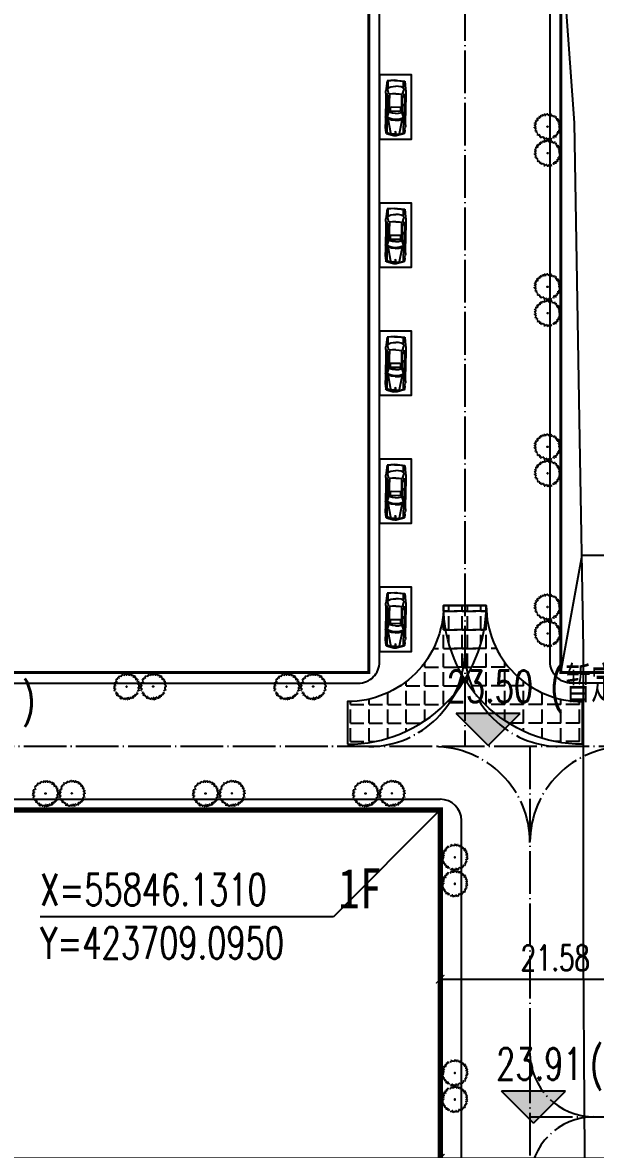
# Model space of a CAD drawing. Header units: millimetres. Extents: x 423323 to 424695, y 55333 to 56284.
# Drawn here: x 423669.9 to 423723.7, y 55814.3 to 55919.9 of the extents above; entities that cross this region are included whole.
import ezdxf

# ---------------------------------------------------------------- set-up
doc = ezdxf.new("R2010")
doc.units = ezdxf.units.MM
doc.header["$LTSCALE"] = 1000
doc.linetypes.add('DOTE', pattern=[2.42, 2, -0.2, 0.02, -0.2])
for name, color, linetype in [('A绿-1', 82, 'Continuous'), ('DIM_COOR', 3, 'Continuous'), ('DIM_ELEV', 3, 'Continuous'), ('PUB_DIM', 3, 'Continuous'), ('PUB_TEXT', 7, 'Continuous'), ('地形图', 252, 'Continuous'), ('道路', 4, 'Continuous'), ('道路中心线', 1, 'DOTE'), ('道路线', 142, 'Continuous')]:
    doc.layers.add(name, color=color, linetype=linetype)
doc.styles.add('_TCH_DIM', font='SIMPLEX', dxfattribs={"bigfont": 'GBCBIG'})
doc.styles.add('_TCH_DIM_T3', font='SIMPLEX', dxfattribs={"width": 0.705882, "bigfont": 'GBCBIG'})
doc.styles.add('黑体', font='simhei.ttf', dxfattribs={"width": 0.8, "height": 3.5})
doc.dimstyles.new('_TCH_ARCH_M_M&&1', dxfattribs={"dimtxt": 2.38, "dimasz": 0.8, "dimexe": 2, "dimexo": 2.4, "dimgap": 0.8, "dimtad": 1, "dimzin": 0, "dimdsep": 46, "dimtxsty": '_TCH_DIM_T3', "dimblk": 'ARCHTICK', "dimcen": 0.09, "dimclrt": 7, "dimazin": 2, "dimtfac": 1, "dimtdec": 0, "dimtix": 1, "dimtmove": 2, "dimatfit": 3, "dimfxl": 0, "dimtolj": 1, "dimtzin": 0, "dimarcsym": 0})

# ---------------------------------------------------------------- blocks, each defined once
blk = doc.blocks.new('004')
at = {"layer": 'A绿-1', "color": 0}
for p, q in [((-354, 971), (-440, 997)), ((-440, 997), (-401, 899)), ((-283, 860), (-354, 971)), ((-276, 925), (-283, 860)), ((-244, 925), (-276, 925)), ((-205, 1023), (-268, 997)), ((-268, 997), (-244, 925)), ((-182, 945), (-205, 1023)), ((-134, 964), (-182, 945)), ((70, 1036), (-9, 1030)), ((-9, 1030), (-9, 991)), ((70, 977), (70, 1036)), ((93, 938), (70, 977)), ((132, 906), (93, 938)), ((179, 1023), (132, 906)), ((250, 1017), (179, 1023)), ((266, 945), (250, 1017)), ((321, 912), (266, 945)), ((360, 945), (321, 977)), ((321, 977), (321, 912)), ((360, 847), (360, 945)), ((-1068, 284), (-1052, 317)), ((-942, 226), (-1068, 284)), ((-1060, 128), (-1052, 186)), ((-966, 56), (-1060, 128)), ((-1052, 317), (-911, 278)), ((-1052, 186), (-950, 121)), ((-1052, -69), (-1052, 3)), ((-1052, 3), (-966, -3)), ((-982, 428), (-966, 461)), ((-927, 415), (-982, 428)), ((-966, 461), (-864, 454)), ((-966, -3), (-966, 56)), ((-950, 121), (-942, 226)), ((-942, 369), (-927, 415)), ((-887, 324), (-942, 369)), ((-911, 278), (-887, 324)), ((-872, 605), (-895, 533)), ((-895, 533), (-864, 481)), ((-825, 585), (-872, 605)), ((-864, 454), (-840, 461)), ((-793, 644), (-825, 585)), ((-762, 716), (-809, 677)), ((-809, 677), (-793, 644)), ((-699, 834), (-770, 749)), ((-770, 749), (-723, 742)), ((-723, 651), (-762, 716)), ((-723, 742), (-691, 683)), ((-691, 683), (-723, 651)), ((-691, 762), (-699, 834)), ((-534, 794), (-691, 762)), ((-511, 892), (-605, 840)), ((-605, 840), (-534, 794)), ((-456, 866), (-511, 892)), ((-401, 899), (-456, 866)), ((399, 814), (360, 847)), ((438, 853), (399, 814)), ((478, 827), (438, 853)), ((525, 879), (478, 827)), ((564, 847), (525, 879)), ((532, 768), (564, 847)), ((572, 703), (532, 768)), ((564, 670), (572, 703)), ((595, 638), (564, 670)), ((658, 664), (595, 638)), ((697, 618), (658, 664)), ((744, 670), (697, 618)), ((783, 605), (744, 670)), ((791, 481), (783, 605)), ((830, 500), (791, 481)), ((807, 409), (870, 487)), ((838, 343), (807, 409)), ((870, 487), (830, 500)), ((932, 363), (838, 343)), ((932, 200), (885, 200)), ((885, 200), (909, 160)), ((925, 101), (901, 69)), ((901, 69), (972, 16)), ((909, 278), (964, 311)), ((932, 232), (909, 278)), ((909, 160), (972, 160)), ((972, 160), (925, 101)), ((964, 311), (932, 363)), ((972, 16), (972, -69)), ((-1044, -154), (-1068, -193)), ((-1068, -193), (-1029, -219)), ((-989, -108), (-1052, -69)), ((-982, -173), (-1044, -154)), ((-1029, -219), (-1005, -166)), ((-1013, -278), (-989, -258)), ((-997, -310), (-1013, -278)), ((-919, -356), (-997, -310)), ((-974, -173), (-989, -108)), ((-989, -258), (-950, -278)), ((-934, -180), (-974, -173)), ((-950, -278), (-927, -251)), ((-942, -526), (-927, -480)), ((-864, -500), (-942, -526)), ((-927, -251), (-934, -180)), ((-927, -480), (-887, -441)), ((-887, -441), (-919, -356)), ((-887, -585), (-840, -533)), ((-848, -644), (-887, -585)), ((-840, -533), (-864, -500)), ((-801, -585), (-848, -644)), ((-762, -618), (-801, -585)), ((-636, -729), (-715, -657)), ((-683, -788), (-636, -729)), ((-629, -853), (-683, -788)), ((-574, -801), (-629, -853)), ((-401, -853), (-574, -801)), ((-425, -944), (-401, -853)), ((297, -833), (274, -918)), ((328, -912), (297, -833)), ((383, -892), (360, -918)), ((407, -866), (383, -892)), ((438, -873), (407, -866)), ((423, -886), (438, -873)), ((454, -918), (423, -886)), ((470, -807), (446, -801)), ((446, -801), (485, -853)), ((564, -853), (454, -918)), ((509, -794), (470, -807)), ((485, -853), (548, -833)), ((556, -735), (493, -761)), ((493, -761), (509, -794)), ((548, -833), (564, -853)), ((650, -794), (556, -735)), ((674, -761), (650, -794)), ((705, -637), (666, -683)), ((666, -683), (674, -761)), ((760, -650), (705, -637)), ((783, -618), (760, -650)), ((776, -513), (768, -552)), ((768, -552), (830, -585)), ((799, -448), (776, -513)), ((807, -618), (783, -618)), ((815, -493), (799, -448)), ((830, -585), (807, -618)), ((862, -474), (815, -493)), ((870, -278), (846, -336)), ((846, -336), (885, -435)), ((885, -435), (862, -474)), ((948, -310), (870, -278)), ((972, -69), (901, -95)), ((901, -95), (901, -180)), ((901, -180), (948, -219)), ((948, -219), (972, -271)), ((972, -271), (948, -310)), ((-385, -964), (-425, -944)), ((-338, -944), (-385, -964)), ((-299, -944), (-338, -944)), ((-260, -1010), (-299, -944)), ((-229, -912), (-260, -1010)), ((-182, -912), (-229, -912)), ((-189, -1010), (-182, -912)), ((-127, -1023), (-189, -1010)), ((-119, -938), (-127, -1023)), ((-56, -958), (-119, -938)), ((-56, -1010), (-56, -958)), ((-17, -997), (-56, -1010)), ((70, -1016), (-17, -997)), ((109, -925), (70, -951)), ((70, -951), (70, -1016)), ((132, -1023), (109, -925)), ((195, -997), (132, -1023)), ((226, -944), (164, -944)), ((164, -944), (195, -997)), ((250, -984), (226, -944)), ((297, -964), (250, -984)), ((274, -918), (297, -964)), ((360, -918), (328, -912))]:
    blk.add_line(p, q, dxfattribs=at)
blk.add_circle((-32, 10), 31.3, dxfattribs=at)
blk = doc.blocks.new('_ArchTick')
at = {"color": 0, "linetype": 'ByBlock', "const_width": 0.15}
blk.add_lwpolyline([(-0.5, -0.5), (0.5, 0.5)], dxfattribs=at)
blk = doc.blocks.new('*D81')
at = {"layer": 'Defpoints', "color": 0}
for p in [(423709.1, 55813.5), (423545.81, 55805.87), (423709.1, 55805.87)]:
    blk.add_point(p, dxfattribs=at)
at = {"layer": 'PUB_DIM', "color": 0, "lineweight": -2}
for p, q in [((423545.81, 55808.27), (423545.81, 55815.5)), ((423709.1, 55808.27), (423709.1, 55815.5)), ((423545.81, 55813.5), (423709.1, 55813.5))]:
    blk.add_line(p, q, dxfattribs=at)
at = {"layer": 'PUB_DIM', "color": 0, "lineweight": -2, "xscale": 0.8, "yscale": 0.8, "zscale": 0.8, "rotation": 180}
blk.add_blockref('_ArchTick', (423545.81, 55813.5), dxfattribs=at)
at = {"layer": 'PUB_DIM', "color": 0, "lineweight": -2, "xscale": 0.8, "yscale": 0.8, "zscale": 0.8}
blk.add_blockref('_ArchTick', (423709.1, 55813.5), dxfattribs=at)
at = {"layer": 'PUB_DIM', "color": 7, "insert": (423627.45, 55815.49), "char_height": 2.38, "attachment_point": 5, "style": '_TCH_DIM_T3'}
blk.add_mtext('\\A1;163.28', dxfattribs=at)
blk = doc.blocks.new('*D82')
at = {"layer": 'Defpoints', "color": 0}
for p in [(423795.01, 55813.5), (423709.1, 55805.87), (423795.01, 55805.87)]:
    blk.add_point(p, dxfattribs=at)
at = {"layer": 'PUB_DIM', "color": 0, "lineweight": -2}
for p, q in [((423709.1, 55808.27), (423709.1, 55815.5)), ((423795.01, 55808.27), (423795.01, 55815.5)), ((423709.1, 55813.5), (423795.01, 55813.5))]:
    blk.add_line(p, q, dxfattribs=at)
at = {"layer": 'PUB_DIM', "color": 0, "lineweight": -2, "xscale": 0.8, "yscale": 0.8, "zscale": 0.8, "rotation": 180}
blk.add_blockref('_ArchTick', (423709.1, 55813.5), dxfattribs=at)
at = {"layer": 'PUB_DIM', "color": 0, "lineweight": -2, "xscale": 0.8, "yscale": 0.8, "zscale": 0.8}
blk.add_blockref('_ArchTick', (423795.01, 55813.5), dxfattribs=at)
at = {"layer": 'PUB_DIM', "color": 7, "insert": (423752.05, 55815.49), "char_height": 2.38, "attachment_point": 5, "style": '_TCH_DIM_T3'}
blk.add_mtext('\\A1;85.92', dxfattribs=at)
blk = doc.blocks.new('*D97')
at = {"layer": 'Defpoints', "color": 0}
for p in [(423730.67, 55830.28), (423709.1, 55826.67), (423730.67, 55826.67)]:
    blk.add_point(p, dxfattribs=at)
at = {"layer": 'PUB_DIM', "color": 0, "lineweight": -2}
for p, q in [((423709.1, 55829.07), (423709.1, 55832.28)), ((423730.67, 55829.07), (423730.67, 55832.28)), ((423709.1, 55830.28), (423730.67, 55830.28))]:
    blk.add_line(p, q, dxfattribs=at)
at = {"layer": 'PUB_DIM', "color": 0, "lineweight": -2, "xscale": 0.8, "yscale": 0.8, "zscale": 0.8, "rotation": 180}
blk.add_blockref('_ArchTick', (423709.1, 55830.28), dxfattribs=at)
at = {"layer": 'PUB_DIM', "color": 0, "lineweight": -2, "xscale": 0.8, "yscale": 0.8, "zscale": 0.8}
blk.add_blockref('_ArchTick', (423730.67, 55830.28), dxfattribs=at)
at = {"layer": 'PUB_DIM', "color": 7, "insert": (423719.88, 55832.27), "char_height": 2.38, "attachment_point": 5, "style": '_TCH_DIM_T3'}
blk.add_mtext('\\A1;21.58', dxfattribs=at)
blk = doc.blocks.new('$plan$00001328')
at = {"layer": '道路线'}
for p, q in [((-2279, 116), (-2219, 807)), ((-2254, 116), (-2194, 806)), ((-2219, 807), (-1493, 889)), ((-1551, 693), (-2199, 695)), ((-1707, 230), (-1717, -16)), ((-1667, 459), (-1707, 230)), ((-1551, 693), (-1667, 459)), ((-1508, 707), (-1562, 671)), ((-1493, 889), (-1285, 919)), ((-979, 619), (-1374, 729)), ((-1053, 923), (-878, 906)), ((-1023, 812), (1078, 831)), ((-582, 620), (-1023, 812)), ((-1019, -34), (-1015, 284)), ((-1015, 284), (-979, 619)), ((626, 562), (-988, 538)), ((-878, 906), (1645, 899)), ((6, 627), (-582, 620)), ((-21, 822), (6, 627)), ((116, 823), (74, 627)), ((623, 633), (74, 627)), ((223, 404), (223, -456)), ((586, 444), (263, 444)), ((1224, 895), (623, 633)), ((1249, 767), (626, 562)), ((626, -456), (626, 404)), ((810, 258), (722, 594)), ((822, -38), (810, 258)), ((1370, 583), (1207, 751)), ((2643, 745), (1249, 767)), ((2844, 342), (1302, 653)), ((1448, 334), (1370, 583)), ((1469, -41), (1448, 334)), ((1645, 899), (2034, 915)), ((2034, 915), (2086, 904)), ((2427, 855), (2086, 904)), ((2367, 864), (2369, 870)), ((2369, 870), (2650, 842)), ((2604, 806), (2427, 855)), ((2787, 351), (2640, 772)), ((2720, 782), (2894, 148)), ((2762, 16), (2740, 362)), ((2816, 347), (2866, 112)), ((-2279, -163), (-2219, -855)), ((-2254, -163), (-2194, -854)), ((-2219, -855), (-1493, -937)), ((-1551, -741), (-2199, -743)), ((-1706, -277), (-1717, -32)), ((-1667, -507), (-1707, -277)), ((-1551, -741), (-1667, -507)), ((-1508, -755), (-1562, -719)), ((-1493, -937), (-1285, -966)), ((-1374, -776), (-1374, -777)), ((-979, -667), (-1371, -776)), ((-1053, -971), (-878, -954)), ((-582, -668), (-1023, -860)), ((-1023, -860), (1078, -879)), ((-1019, -14), (-1015, -332)), ((-1015, -332), (-979, -667)), ((626, -610), (-988, -585)), ((-878, -954), (1645, -947)), ((8, -674), (-582, -668)), ((-17, -869), (8, -674)), ((623, -681), (73, -675)), ((111, -870), (73, -675)), ((263, -496), (586, -496)), ((1224, -943), (623, -681)), ((1249, -815), (626, -610)), ((810, -306), (722, -641)), ((822, -10), (810, -306)), ((1370, -631), (1207, -799)), ((2643, -793), (1249, -815)), ((2844, -390), (1302, -701)), ((1448, -382), (1370, -630)), ((1469, -7), (1448, -382)), ((1645, -947), (2034, -963)), ((2034, -963), (2086, -952)), ((2427, -903), (2086, -952)), ((2367, -911), (2369, -918)), ((2369, -918), (2650, -889)), ((2604, -854), (2427, -903)), ((2787, -399), (2640, -820)), ((2720, -830), (2894, -195)), ((2762, -64), (2740, -410)), ((2816, -395), (2866, -160))]:
    blk.add_line(p, q, dxfattribs=at)
blk.add_circle((2608, -21), 62.7, dxfattribs=at)
for centre, radius, start, end in [((-665, -24), 1620, 175.05924, 184.94076), ((-640, -24), 1620, 175.05924, 184.94076), ((-1418, 573), 162, 74.46936, 123.73593), ((-1148, -44), 972, 84.37428, 98.07159), ((263, 404), 40, 90, 180), ((586, 404), 40, 0, 90), ((-191, -40), 1591, 331.45596, 29.52266), ((2589, 754), 54, 19.21062, 74.51383), ((2642, 761), 81, 15.33853, 84.1898), ((2115, -24), 648, 356.47351, 3.52649), ((2233, -24), 648, 347.90524, 12.09476), ((2269, -24), 648, 344.66147, 15.33853), ((-1418, -621), 162, 236.26405, 286.81983), ((-1148, -4), 972, 261.92841, 275.62572), ((263, -456), 40, 180, 270), ((586, -456), 40, 270, 0), ((2589, -802), 54, 285.48617, 340.78938), ((2642, -809), 81, 275.8102, 344.66147)]:
    blk.add_arc(centre, radius, start, end, dxfattribs=at)

msp = doc.modelspace()

# ---------------------------------------------------------------- hatches: boundary and pattern name
at = {"linetype": 'ByBlock'}
h = msp.add_hatch(dxfattribs=at)
h.set_pattern_fill('ANGLE', color=250, scale=0.5, angle=-20.77743, style=0)
h.set_pattern_definition([(90, (423709.4097, 55869.99), (1.74625, -1e-09), [1.27, -0.47625]), (360, (423709.4097, 55869.99), (-1e-09, -1.74625), [1.27, -0.47625])])
h.paths.add_polyline_path([(423713.41, 55865.282, -0.4142136), (423700.41, 55852.282), (423700.41, 55856.282, 0.4142136), (423709.41, 55865.282)])
h = msp.add_hatch(dxfattribs=at)
h.set_pattern_fill('ANGLE', color=250, scale=0.5, angle=-20.77743, style=0)
h.set_pattern_definition([(90, (423713.4097, 55869.99), (-1.74625, -1e-09), [1.27, -0.47625]), (180, (423713.4097, 55869.99), (1e-09, -1.74625), [1.27, -0.47625])])
h.paths.add_polyline_path([(423709.41, 55865.282, 0.4142136), (423722.41, 55852.282), (423722.41, 55856.282, -0.4142136), (423713.41, 55865.282)])
at = {"layer": 'DIM_ELEV'}
for points in [[(423713.578, 55852.167), (423716.578, 55855.167), (423710.578, 55855.167)], [(423717.83, 55816.796), (423720.83, 55819.796), (423714.83, 55819.796)]]:
    msp.add_hatch(color=256, dxfattribs=at).paths.add_polyline_path(points)

# ---------------------------------------------------------------- linework, layer by layer
at = {"const_width": 0.3}
for points in [[(423702.41, 55859.005), (423702.41, 56099.48), (423611.93, 56099.48), (423611.93, 55859.005)], [(423780.89, 55859.005), (423720.41, 55859.005), (423720.41, 55955.485), (423780.89, 55955.485)]]:
    msp.add_lwpolyline(points, close=True, dxfattribs=at)
at = {"linetype": 'ByBlock'}
for points in [[(423700.41, 55852.282, 0.4142136), (423713.41, 55865.282), (423709.41, 55865.282, -0.4142136), (423700.41, 55856.282), (423700.41, 55852.282)], [(423722.41, 55852.282, -0.4142136), (423709.41, 55865.282), (423713.41, 55865.282, 0.4142136), (423722.41, 55856.282), (423722.41, 55852.282)]]:
    msp.add_lwpolyline(points, format="xyb", dxfattribs=at)
at = {"ltscale": 0.5, "const_width": 0.5}
msp.add_lwpolyline([(423709.095, 55795.651), (423709.095, 55846.131), (423545.812, 55846.131), (423545.812, 55795.651), (423709.095, 55795.651)], dxfattribs=at)
at = {"layer": 'DIM_COOR', "color": 3}
for p, q in [((423720.41, 55859.005), (423722.41, 55870.005)), ((423722.41, 55870.005), (423749.91, 55870.005)), ((423709.095, 55846.131), (423699.095, 55836.131)), ((423699.095, 55836.131), (423671.595, 55836.131))]:
    msp.add_line(p, q, dxfattribs=at)
at = {"layer": 'DIM_ELEV'}
for p, q in [((423713.578, 55852.167), (423710.578, 55855.167)), ((423716.578, 55855.167), (423710.578, 55855.167)), ((423713.578, 55852.167), (423716.578, 55855.167)), ((423717.83, 55816.796), (423714.83, 55819.796)), ((423720.83, 55819.796), (423714.83, 55819.796)), ((423717.83, 55816.796), (423720.83, 55819.796))]:
    msp.add_line(p, q, dxfattribs=at)
at = {"layer": '地形图', "color": 250, "linetype": 'Continuous', "flags": 128}
for points in [[(423722.191, 55880.85), (423721.691, 55910.497), (423720.082, 55932.591)], [(423722.72, 55804.534), (423722.525, 55832.528), (423722.522, 55861.241), (423722.191, 55880.85)]]:
    msp.add_lwpolyline(points, dxfattribs=at)
at = {"layer": '道路', "color": 4}
for p, q in [((423546.812, 55847.131), (423709.095, 55847.131)), ((423711.095, 55796.151), (423711.095, 55845.131))]:
    msp.add_line(p, q, dxfattribs=at)
for points in [[(423703.41, 55860.005), (423703.41, 56098.48, 0.4142136), (423701.41, 56100.48), (423612.93, 56100.48, 0.4142136), (423610.93, 56098.48), (423610.93, 55860.005, 0.4142136), (423612.93, 55858.005), (423701.41, 55858.005, 0.4142136)], [(423779.89, 55858.005), (423721.41, 55858.005, -0.4142136), (423719.41, 55860.005), (423719.41, 55954.485, -0.4142136), (423721.41, 55956.485), (423779.89, 55956.485, -0.4142136), (423781.89, 55954.485), (423781.89, 55860.005, -0.4142136)]]:
    msp.add_lwpolyline(points, format="xyb", close=True, dxfattribs=at)
msp.add_arc((423709.095, 55845.131), 2, 0, 90, dxfattribs=at)
at = {"layer": '道路中心线', "color": 1, "linetype": 'DOTE', "ltscale": 0.002}
for p, q in [((423711.41, 56103.48), (423711.41, 55852.068)), ((423776.952, 55852.068), (423616.221, 55852.068)), ((423717.513, 55852.068), (423717.513, 55715.663)), ((423717.513, 55817.382), (423784.156, 55817.382))]:
    msp.add_line(p, q, dxfattribs=at)
for centre, radius, start, end in [((423702.41, 55861.068), 9, 270, 0), ((423720.41, 55861.068), 9, 180, 270), ((423708.513, 55843.068), 9, 0, 90), ((423726.513, 55843.068), 9, 90, 180), ((423723.513, 55823.382), 6, 180, 270), ((423723.513, 55811.382), 6, 90, 180)]:
    msp.add_arc(centre, radius, start, end, dxfattribs=at)
at = {"layer": '道路线'}
for points in [[(423703.41, 55908.985), (423706.41, 55908.985), (423706.41, 55914.985), (423703.41, 55914.985)], [(423703.41, 55896.985), (423706.41, 55896.985), (423706.41, 55902.985), (423703.41, 55902.985)], [(423703.41, 55884.985), (423706.41, 55884.985), (423706.41, 55890.985), (423703.41, 55890.985)], [(423703.41, 55872.985), (423706.41, 55872.985), (423706.41, 55878.985), (423703.41, 55878.985)], [(423703.41, 55860.985), (423706.41, 55860.985), (423706.41, 55866.985), (423703.41, 55866.985)]]:
    msp.add_lwpolyline(points, close=True, dxfattribs=at)

# ---------------------------------------------------------------- block references
at = {"layer": 'A绿-1', "yscale": 0.00116705121472478, "zscale": -0.00116705121472478}
for p, xscale, rotation in [((423719.113, 55910.137), 0.001167051214724779, 200.3603193262186), ((423719.127, 55907.659), 0.001167051214724779, 200.3603193262186), ((423719.113, 55895.137), 0.001167051214724779, 200.3603193262186), ((423719.127, 55892.659), 0.001167051214724779, 200.3603193262186), ((423719.113, 55880.137), 0.001167051214724779, 200.3603193262186), ((423719.127, 55877.659), 0.001167051214724779, 200.3603193262186), ((423719.113, 55865.137), 0.001167051214724779, 200.3603193262186), ((423719.127, 55862.659), 0.001167051214724779, 200.3603193262186), ((423679.701, 55857.722), 0.001167051214724779, 110.3603193262186), ((423682.179, 55857.736), 0.001167051214724779, 110.3603193262186), ((423694.701, 55857.722), 0.001167051214724779, 110.3603193262186), ((423697.179, 55857.736), 0.001167051214724779, 110.3603193262186), ((423672.094, 55847.708), 0.001167051214724779, 110.3603193262186), ((423674.572, 55847.722), 0.001167051214724779, 110.3603193262186), ((423687.094, 55847.708), 0.001167051214724779, 110.3603193262186), ((423689.572, 55847.722), 0.001167051214724779, 110.3603193262186), ((423702.094, 55847.708), 0.001167051214724779, 110.3603193262186), ((423704.572, 55847.722), 0.001167051214724779, 110.3603193262186), ((423710.515, 55841.684), -0.001167051214724779, 159.6396806737815), ((423710.501, 55839.206), -0.001167051214724779, 159.6396806737815), ((423710.515, 55821.481), -0.001167051214724779, 159.6396806737815), ((423710.501, 55819.003), -0.001167051214724779, 159.6396806737815)]:
    msp.add_blockref('004', p, dxfattribs=dict(at, xscale=xscale, rotation=rotation))
at = {"layer": '道路线', "xscale": 0.00100000000000001, "yscale": -0.00100000000000001, "zscale": 0.0009999999999999998, "rotation": 269.1518915367948}
for p in [(423704.895, 55912.204), (423704.895, 55900.204), (423704.895, 55888.204), (423704.895, 55876.204), (423704.895, 55864.204)]:
    msp.add_blockref('$plan$00001328', p, dxfattribs=at)

# ---------------------------------------------------------------- texts
at = {"layer": 'PUB_TEXT'}
for s, height, style, width, p in [('(', 2.975, '_TCH_DIM', 0.705882, (423719.408, 55856.217)), ('23.50', 2.975, '_TCH_DIM', 0.705882, (423709.708, 55856.217)), (')', 2.975, '_TCH_DIM', 0.705882, (423669.882, 55854.898)), ('X=55846.1310', 2.975, '_TCH_DIM', 0.705882, (423671.595, 55837.181)), ('1F', 3.7553, '黑体', 0.8, (423699.518, 55836.898)), ('Y=423709.0950', 2.975, '_TCH_DIM', 0.705882, (423671.595, 55832.189)), ('23.91', 2.975, '_TCH_DIM', 0.705882, (423714.343, 55820.846)), ('(', 2.975, '_TCH_DIM', 0.705882, (423723.143, 55820.846))]:
    msp.add_text(s, height=height, dxfattribs=dict(at, style=style, width=width)).set_placement(p)
at = {"layer": 'PUB_TEXT', "style": '_TCH_DIM'}
msp.add_text('暂定', height=3.3759, dxfattribs=at).set_placement((423720.808, 55856.217))

# ---------------------------------------------------------------- dimensions: what is measured, and where the dimension line sits
at = {"layer": 'PUB_DIM'}
for p1, p2, distance, text, picture, middle in [((423709.095, 55826.671), (423730.675, 55826.671), 3.614, '21.58', '*D97', (423719.885, 55832.275)), ((423545.812, 55805.874), (423709.095, 55805.874), 7.624, '163.28', '*D81', (423627.453, 55815.488)), ((423709.095, 55805.874), (423795.015, 55805.874), 7.624, '85.92', '*D82', (423752.055, 55815.488))]:
    dim = msp.add_aligned_dim(p1=p1, p2=p2, distance=distance, text=text, dimstyle='_TCH_ARCH_M_M&&1', dxfattribs=at)
    dim.commit()
    dim.dimension.update_dxf_attribs({"geometry": picture, "text_midpoint": middle})

doc.saveas('drawing.dxf')
